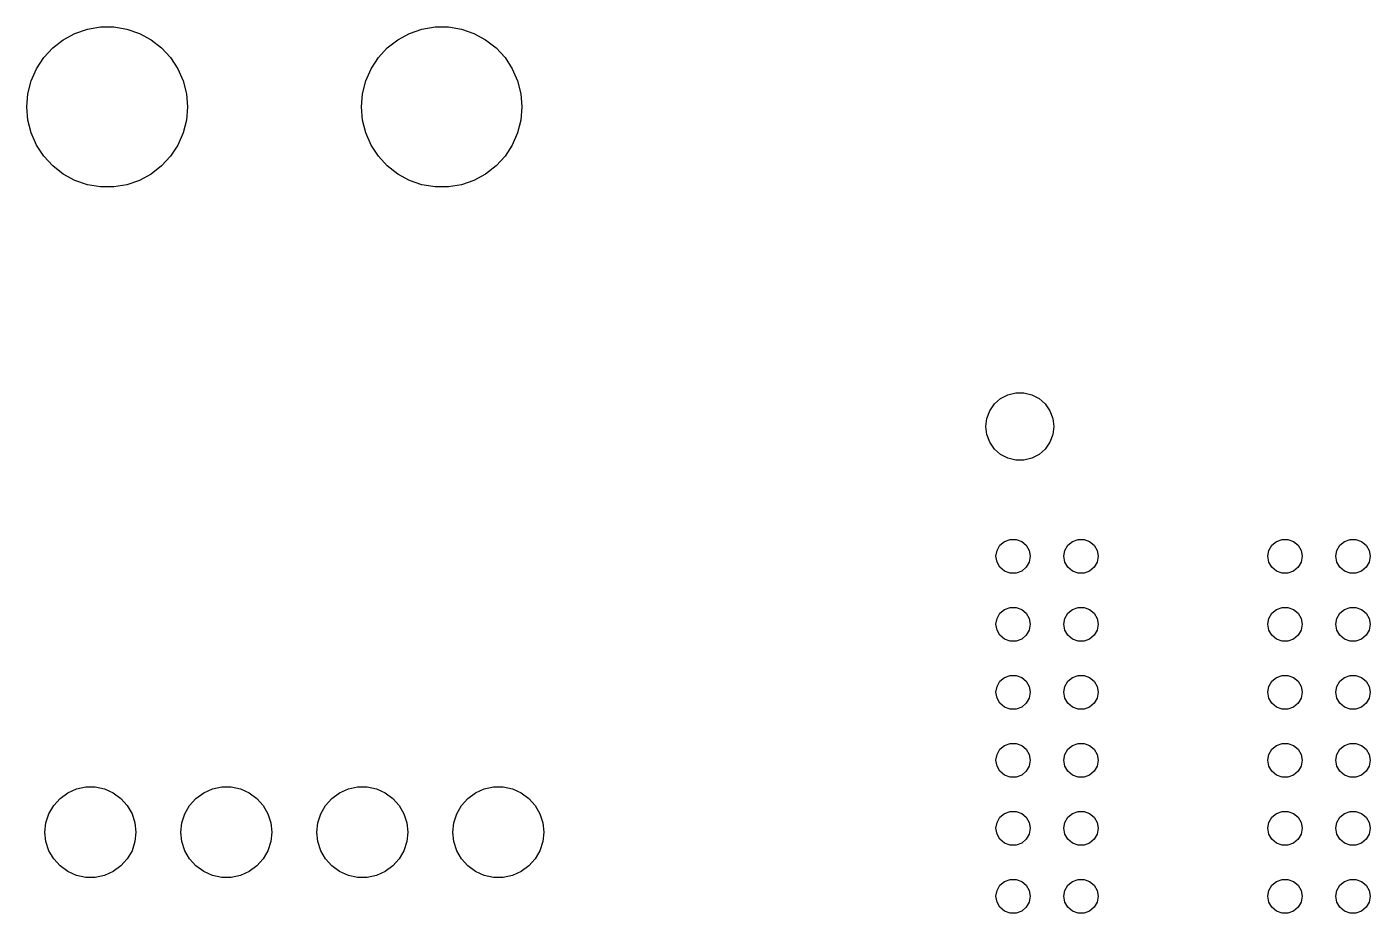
# Model space of a CAD drawing. Extents: x 5.02 to 9.39, y -6.22 to -0.81.
# Drawn here: x 8.299 to 9.287, y -4.18 to -3.528 of the extents above; entities that cross this region are included whole.
import ezdxf

# ---------------------------------------------------------------- set-up
doc = ezdxf.new("R2010")
doc.units = 0
doc.header["$MEASUREMENT"] = 0
doc.layers.add('BLACK', color=7, linetype='CONTINUOUS')

msp = doc.modelspace()

# ---------------------------------------------------------------- linework, layer by layer
at = {"layer": 'BLACK', "linetype": 'CONTINUOUS'}
for p, q in [((8.32597, -3.53718), (8.33455, -3.53253)), ((8.33455, -3.53253), (8.34377, -3.52937)), ((8.34377, -3.52937), (8.35339, -3.52776)), ((8.35339, -3.52776), (8.36314, -3.52776)), ((8.36314, -3.52776), (8.37276, -3.52937)), ((8.37276, -3.52937), (8.38199, -3.53253)), ((8.38199, -3.53253), (8.39057, -3.53718)), ((8.57203, -3.53718), (8.58061, -3.53253)), ((8.58061, -3.53253), (8.58983, -3.52937)), ((8.58983, -3.52937), (8.59945, -3.52776)), ((8.59945, -3.52776), (8.60921, -3.52776)), ((8.60921, -3.52776), (8.61883, -3.52937)), ((8.61883, -3.52937), (8.62805, -3.53253)), ((8.62805, -3.53253), (8.63663, -3.53718)), ((8.31166, -3.55034), (8.31827, -3.54317)), ((8.31827, -3.54317), (8.32597, -3.53718)), ((8.39057, -3.53718), (8.39826, -3.54317)), ((8.39826, -3.54317), (8.40487, -3.55034)), ((8.55773, -3.55034), (8.56433, -3.54317)), ((8.56433, -3.54317), (8.57203, -3.53718)), ((8.63663, -3.53718), (8.64433, -3.54317)), ((8.64433, -3.54317), (8.65093, -3.55034)), ((8.30633, -3.55851), (8.31166, -3.55034)), ((8.40487, -3.55034), (8.41021, -3.55851)), ((8.55239, -3.55851), (8.55773, -3.55034)), ((8.65093, -3.55034), (8.65627, -3.55851)), ((8.30241, -3.56744), (8.30633, -3.55851)), ((8.41021, -3.55851), (8.41412, -3.56744)), ((8.54848, -3.56744), (8.55239, -3.55851)), ((8.65627, -3.55851), (8.66019, -3.56744)), ((8.30002, -3.57689), (8.30241, -3.56744)), ((8.41412, -3.56744), (8.41652, -3.57689)), ((8.54608, -3.57689), (8.54848, -3.56744)), ((8.66019, -3.56744), (8.66258, -3.57689)), ((8.29921, -3.58661), (8.30002, -3.57689)), ((8.41652, -3.57689), (8.41732, -3.58661)), ((8.54528, -3.58661), (8.54608, -3.57689)), ((8.66258, -3.57689), (8.66339, -3.58661)), ((8.30002, -3.59633), (8.29921, -3.58661)), ((8.41732, -3.58661), (8.41652, -3.59633)), ((8.54608, -3.59633), (8.54528, -3.58661)), ((8.66339, -3.58661), (8.66258, -3.59633)), ((8.30241, -3.60579), (8.30002, -3.59633)), ((8.30633, -3.61472), (8.30241, -3.60579)), ((8.41412, -3.60579), (8.41021, -3.61472)), ((8.41652, -3.59633), (8.41412, -3.60579)), ((8.54848, -3.60579), (8.54608, -3.59633)), ((8.55239, -3.61472), (8.54848, -3.60579)), ((8.66019, -3.60579), (8.65627, -3.61472)), ((8.66258, -3.59633), (8.66019, -3.60579)), ((8.31166, -3.62289), (8.30633, -3.61472)), ((8.41021, -3.61472), (8.40487, -3.62289)), ((8.55773, -3.62289), (8.55239, -3.61472)), ((8.65627, -3.61472), (8.65093, -3.62289)), ((8.31827, -3.63006), (8.31166, -3.62289)), ((8.40487, -3.62289), (8.39826, -3.63006)), ((8.56433, -3.63006), (8.55773, -3.62289)), ((8.65093, -3.62289), (8.64433, -3.63006)), ((8.32597, -3.63605), (8.31827, -3.63006)), ((8.39826, -3.63006), (8.39057, -3.63605)), ((8.57203, -3.63605), (8.56433, -3.63006)), ((8.64433, -3.63006), (8.63663, -3.63605)), ((8.33455, -3.6407), (8.32597, -3.63605)), ((8.34377, -3.64386), (8.33455, -3.6407)), ((8.35339, -3.64547), (8.34377, -3.64386)), ((8.36314, -3.64547), (8.35339, -3.64547)), ((8.37276, -3.64386), (8.36314, -3.64547)), ((8.38199, -3.6407), (8.37276, -3.64386)), ((8.39057, -3.63605), (8.38199, -3.6407)), ((8.58061, -3.6407), (8.57203, -3.63605)), ((8.58983, -3.64386), (8.58061, -3.6407)), ((8.59945, -3.64547), (8.58983, -3.64386)), ((8.60921, -3.64547), (8.59945, -3.64547)), ((8.61883, -3.64386), (8.60921, -3.64547)), ((8.62805, -3.6407), (8.61883, -3.64386)), ((8.63663, -3.63605), (8.62805, -3.6407)), ((9.01081, -3.80508), (9.01533, -3.80108)), ((9.01533, -3.80108), (9.02066, -3.79828)), ((9.02066, -3.79828), (9.02651, -3.79684)), ((9.02651, -3.79684), (9.03254, -3.79684)), ((9.03254, -3.79684), (9.03839, -3.79828)), ((9.03839, -3.79828), (9.04373, -3.80108)), ((9.04373, -3.80108), (9.04824, -3.80508)), ((9.00525, -3.81567), (9.00739, -3.81004)), ((9.00739, -3.81004), (9.01081, -3.80508)), ((9.04824, -3.80508), (9.05166, -3.81004)), ((9.05166, -3.81004), (9.0538, -3.81567)), ((9.00453, -3.82165), (9.00525, -3.81567)), ((9.00525, -3.82764), (9.00453, -3.82165)), ((9.0538, -3.81567), (9.05453, -3.82165)), ((9.05453, -3.82165), (9.0538, -3.82764)), ((9.00739, -3.83327), (9.00525, -3.82764)), ((9.01081, -3.83823), (9.00739, -3.83327)), ((9.05166, -3.83327), (9.04824, -3.83823)), ((9.0538, -3.82764), (9.05166, -3.83327)), ((9.01533, -3.84223), (9.01081, -3.83823)), ((9.02066, -3.84503), (9.01533, -3.84223)), ((9.04373, -3.84223), (9.03839, -3.84503)), ((9.04824, -3.83823), (9.04373, -3.84223)), ((9.02651, -3.84647), (9.02066, -3.84503)), ((9.03254, -3.84647), (9.02651, -3.84647)), ((9.03839, -3.84503), (9.03254, -3.84647)), ((9.01277, -3.91282), (9.01496, -3.90903)), ((9.01496, -3.90903), (9.01831, -3.90622)), ((9.01831, -3.90622), (9.02242, -3.90472)), ((9.02242, -3.90472), (9.02679, -3.90472)), ((9.02679, -3.90472), (9.03091, -3.90622)), ((9.03091, -3.90622), (9.03426, -3.90903)), ((9.03426, -3.90903), (9.03644, -3.91282)), ((9.06277, -3.91282), (9.06496, -3.90903)), ((9.06496, -3.90903), (9.06831, -3.90622)), ((9.06831, -3.90622), (9.07242, -3.90472)), ((9.07242, -3.90472), (9.07679, -3.90472)), ((9.07679, -3.90472), (9.08091, -3.90622)), ((9.08091, -3.90622), (9.08426, -3.90903)), ((9.08426, -3.90903), (9.08644, -3.91282)), ((9.21277, -3.91282), (9.21496, -3.90903)), ((9.21496, -3.90903), (9.21831, -3.90622)), ((9.21831, -3.90622), (9.22242, -3.90472)), ((9.22242, -3.90472), (9.22679, -3.90472)), ((9.22679, -3.90472), (9.23091, -3.90622)), ((9.23091, -3.90622), (9.23426, -3.90903)), ((9.23426, -3.90903), (9.23644, -3.91282)), ((9.26277, -3.91282), (9.26496, -3.90903)), ((9.26496, -3.90903), (9.26831, -3.90622)), ((9.26831, -3.90622), (9.27242, -3.90472)), ((9.27242, -3.90472), (9.27679, -3.90472)), ((9.27679, -3.90472), (9.28091, -3.90622)), ((9.28091, -3.90622), (9.28426, -3.90903)), ((9.28426, -3.90903), (9.28644, -3.91282)), ((9.01201, -3.91713), (9.01277, -3.91282)), ((9.01277, -3.92143), (9.01201, -3.91713)), ((9.01496, -3.92522), (9.01277, -3.92143)), ((9.03644, -3.92143), (9.03426, -3.92522)), ((9.03644, -3.91282), (9.0372, -3.91713)), ((9.0372, -3.91713), (9.03644, -3.92143)), ((9.06201, -3.91713), (9.06277, -3.91282)), ((9.06277, -3.92143), (9.06201, -3.91713)), ((9.06496, -3.92522), (9.06277, -3.92143)), ((9.08644, -3.92143), (9.08426, -3.92522)), ((9.08644, -3.91282), (9.0872, -3.91713)), ((9.0872, -3.91713), (9.08644, -3.92143)), ((9.21201, -3.91713), (9.21277, -3.91282)), ((9.21277, -3.92143), (9.21201, -3.91713)), ((9.21496, -3.92522), (9.21277, -3.92143)), ((9.23644, -3.92143), (9.23426, -3.92522)), ((9.23644, -3.91282), (9.2372, -3.91713)), ((9.2372, -3.91713), (9.23644, -3.92143)), ((9.26201, -3.91713), (9.26277, -3.91282)), ((9.26277, -3.92143), (9.26201, -3.91713)), ((9.26496, -3.92522), (9.26277, -3.92143)), ((9.28644, -3.92143), (9.28426, -3.92522)), ((9.28644, -3.91282), (9.2872, -3.91713)), ((9.2872, -3.91713), (9.28644, -3.92143)), ((9.01831, -3.92804), (9.01496, -3.92522)), ((9.02242, -3.92953), (9.01831, -3.92804)), ((9.02679, -3.92953), (9.02242, -3.92953)), ((9.03091, -3.92804), (9.02679, -3.92953)), ((9.03426, -3.92522), (9.03091, -3.92804)), ((9.06831, -3.92804), (9.06496, -3.92522)), ((9.07242, -3.92953), (9.06831, -3.92804)), ((9.07679, -3.92953), (9.07242, -3.92953)), ((9.08091, -3.92804), (9.07679, -3.92953)), ((9.08426, -3.92522), (9.08091, -3.92804)), ((9.21831, -3.92804), (9.21496, -3.92522)), ((9.22242, -3.92953), (9.21831, -3.92804)), ((9.22679, -3.92953), (9.22242, -3.92953)), ((9.23091, -3.92804), (9.22679, -3.92953)), ((9.23426, -3.92522), (9.23091, -3.92804)), ((9.26831, -3.92804), (9.26496, -3.92522)), ((9.27242, -3.92953), (9.26831, -3.92804)), ((9.27679, -3.92953), (9.27242, -3.92953)), ((9.28091, -3.92804), (9.27679, -3.92953)), ((9.28426, -3.92522), (9.28091, -3.92804)), ((9.01277, -3.96282), (9.01496, -3.95903)), ((9.01496, -3.95903), (9.01831, -3.95622)), ((9.01831, -3.95622), (9.02242, -3.95472)), ((9.02242, -3.95472), (9.02679, -3.95472)), ((9.02679, -3.95472), (9.03091, -3.95622)), ((9.03091, -3.95622), (9.03426, -3.95903)), ((9.03426, -3.95903), (9.03644, -3.96282)), ((9.06277, -3.96282), (9.06496, -3.95903)), ((9.06496, -3.95903), (9.06831, -3.95622)), ((9.06831, -3.95622), (9.07242, -3.95472)), ((9.07242, -3.95472), (9.07679, -3.95472)), ((9.07679, -3.95472), (9.08091, -3.95622)), ((9.08091, -3.95622), (9.08426, -3.95903)), ((9.08426, -3.95903), (9.08644, -3.96282)), ((9.21277, -3.96282), (9.21496, -3.95903)), ((9.21496, -3.95903), (9.21831, -3.95622)), ((9.21831, -3.95622), (9.22242, -3.95472)), ((9.22242, -3.95472), (9.22679, -3.95472)), ((9.22679, -3.95472), (9.23091, -3.95622)), ((9.23091, -3.95622), (9.23426, -3.95903)), ((9.23426, -3.95903), (9.23644, -3.96282)), ((9.26277, -3.96282), (9.26496, -3.95903)), ((9.26496, -3.95903), (9.26831, -3.95622)), ((9.26831, -3.95622), (9.27242, -3.95472)), ((9.27242, -3.95472), (9.27679, -3.95472)), ((9.27679, -3.95472), (9.28091, -3.95622)), ((9.28091, -3.95622), (9.28426, -3.95903)), ((9.28426, -3.95903), (9.28644, -3.96282)), ((9.01201, -3.96713), (9.01277, -3.96282)), ((9.01277, -3.97143), (9.01201, -3.96713)), ((9.01496, -3.97522), (9.01277, -3.97143)), ((9.03644, -3.97143), (9.03426, -3.97522)), ((9.03644, -3.96282), (9.0372, -3.96713)), ((9.0372, -3.96713), (9.03644, -3.97143)), ((9.06201, -3.96713), (9.06277, -3.96282)), ((9.06277, -3.97143), (9.06201, -3.96713)), ((9.06496, -3.97522), (9.06277, -3.97143)), ((9.08644, -3.97143), (9.08426, -3.97522)), ((9.08644, -3.96282), (9.0872, -3.96713)), ((9.0872, -3.96713), (9.08644, -3.97143)), ((9.21201, -3.96713), (9.21277, -3.96282)), ((9.21277, -3.97143), (9.21201, -3.96713)), ((9.21496, -3.97522), (9.21277, -3.97143)), ((9.23644, -3.97143), (9.23426, -3.97522)), ((9.23644, -3.96282), (9.2372, -3.96713)), ((9.2372, -3.96713), (9.23644, -3.97143)), ((9.26201, -3.96713), (9.26277, -3.96282)), ((9.26277, -3.97143), (9.26201, -3.96713)), ((9.26496, -3.97522), (9.26277, -3.97143)), ((9.28644, -3.97143), (9.28426, -3.97522)), ((9.28644, -3.96282), (9.2872, -3.96713)), ((9.2872, -3.96713), (9.28644, -3.97143)), ((9.01831, -3.97804), (9.01496, -3.97522)), ((9.02242, -3.97953), (9.01831, -3.97804)), ((9.02679, -3.97953), (9.02242, -3.97953)), ((9.03091, -3.97804), (9.02679, -3.97953)), ((9.03426, -3.97522), (9.03091, -3.97804)), ((9.06831, -3.97804), (9.06496, -3.97522)), ((9.07242, -3.97953), (9.06831, -3.97804)), ((9.07679, -3.97953), (9.07242, -3.97953)), ((9.08091, -3.97804), (9.07679, -3.97953)), ((9.08426, -3.97522), (9.08091, -3.97804)), ((9.21831, -3.97804), (9.21496, -3.97522)), ((9.22242, -3.97953), (9.21831, -3.97804)), ((9.22679, -3.97953), (9.22242, -3.97953)), ((9.23091, -3.97804), (9.22679, -3.97953)), ((9.23426, -3.97522), (9.23091, -3.97804)), ((9.26831, -3.97804), (9.26496, -3.97522)), ((9.27242, -3.97953), (9.26831, -3.97804)), ((9.27679, -3.97953), (9.27242, -3.97953)), ((9.28091, -3.97804), (9.27679, -3.97953)), ((9.28426, -3.97522), (9.28091, -3.97804)), ((9.01277, -4.01282), (9.01496, -4.00903)), ((9.01496, -4.00903), (9.01831, -4.00622)), ((9.01831, -4.00622), (9.02242, -4.00472)), ((9.02242, -4.00472), (9.02679, -4.00472)), ((9.02679, -4.00472), (9.03091, -4.00622)), ((9.03091, -4.00622), (9.03426, -4.00903)), ((9.03426, -4.00903), (9.03644, -4.01282)), ((9.06277, -4.01282), (9.06496, -4.00903)), ((9.06496, -4.00903), (9.06831, -4.00622)), ((9.06831, -4.00622), (9.07242, -4.00472)), ((9.07242, -4.00472), (9.07679, -4.00472)), ((9.07679, -4.00472), (9.08091, -4.00622)), ((9.08091, -4.00622), (9.08426, -4.00903)), ((9.08426, -4.00903), (9.08644, -4.01282)), ((9.21277, -4.01282), (9.21496, -4.00903)), ((9.21496, -4.00903), (9.21831, -4.00622)), ((9.21831, -4.00622), (9.22242, -4.00472)), ((9.22242, -4.00472), (9.22679, -4.00472)), ((9.22679, -4.00472), (9.23091, -4.00622)), ((9.23091, -4.00622), (9.23426, -4.00903)), ((9.23426, -4.00903), (9.23644, -4.01282)), ((9.26277, -4.01282), (9.26496, -4.00903)), ((9.26496, -4.00903), (9.26831, -4.00622)), ((9.26831, -4.00622), (9.27242, -4.00472)), ((9.27242, -4.00472), (9.27679, -4.00472)), ((9.27679, -4.00472), (9.28091, -4.00622)), ((9.28091, -4.00622), (9.28426, -4.00903)), ((9.28426, -4.00903), (9.28644, -4.01282)), ((9.01201, -4.01713), (9.01277, -4.01282)), ((9.01277, -4.02143), (9.01201, -4.01713)), ((9.03644, -4.01282), (9.0372, -4.01713)), ((9.0372, -4.01713), (9.03644, -4.02143)), ((9.06201, -4.01713), (9.06277, -4.01282)), ((9.06277, -4.02143), (9.06201, -4.01713)), ((9.08644, -4.01282), (9.0872, -4.01713)), ((9.0872, -4.01713), (9.08644, -4.02143)), ((9.21201, -4.01713), (9.21277, -4.01282)), ((9.21277, -4.02143), (9.21201, -4.01713)), ((9.23644, -4.01282), (9.2372, -4.01713)), ((9.2372, -4.01713), (9.23644, -4.02143)), ((9.26201, -4.01713), (9.26277, -4.01282)), ((9.26277, -4.02143), (9.26201, -4.01713)), ((9.28644, -4.01282), (9.2872, -4.01713)), ((9.2872, -4.01713), (9.28644, -4.02143)), ((9.01496, -4.02522), (9.01277, -4.02143)), ((9.01831, -4.02804), (9.01496, -4.02522)), ((9.02242, -4.02953), (9.01831, -4.02804)), ((9.02679, -4.02953), (9.02242, -4.02953)), ((9.03091, -4.02804), (9.02679, -4.02953)), ((9.03426, -4.02522), (9.03091, -4.02804)), ((9.03644, -4.02143), (9.03426, -4.02522)), ((9.06496, -4.02522), (9.06277, -4.02143)), ((9.06831, -4.02804), (9.06496, -4.02522)), ((9.07242, -4.02953), (9.06831, -4.02804)), ((9.07679, -4.02953), (9.07242, -4.02953)), ((9.08091, -4.02804), (9.07679, -4.02953)), ((9.08426, -4.02522), (9.08091, -4.02804)), ((9.08644, -4.02143), (9.08426, -4.02522)), ((9.21496, -4.02522), (9.21277, -4.02143)), ((9.21831, -4.02804), (9.21496, -4.02522)), ((9.22242, -4.02953), (9.21831, -4.02804)), ((9.22679, -4.02953), (9.22242, -4.02953)), ((9.23091, -4.02804), (9.22679, -4.02953)), ((9.23426, -4.02522), (9.23091, -4.02804)), ((9.23644, -4.02143), (9.23426, -4.02522)), ((9.26496, -4.02522), (9.26277, -4.02143)), ((9.26831, -4.02804), (9.26496, -4.02522)), ((9.27242, -4.02953), (9.26831, -4.02804)), ((9.27679, -4.02953), (9.27242, -4.02953)), ((9.28091, -4.02804), (9.27679, -4.02953)), ((9.28426, -4.02522), (9.28091, -4.02804)), ((9.28644, -4.02143), (9.28426, -4.02522)), ((9.01277, -4.06282), (9.01496, -4.05903)), ((9.01496, -4.05903), (9.01831, -4.05622)), ((9.01831, -4.05622), (9.02242, -4.05472)), ((9.02242, -4.05472), (9.02679, -4.05472)), ((9.02679, -4.05472), (9.03091, -4.05622)), ((9.03091, -4.05622), (9.03426, -4.05903)), ((9.03426, -4.05903), (9.03644, -4.06282)), ((9.06277, -4.06282), (9.06496, -4.05903)), ((9.06496, -4.05903), (9.06831, -4.05622)), ((9.06831, -4.05622), (9.07242, -4.05472)), ((9.07242, -4.05472), (9.07679, -4.05472)), ((9.07679, -4.05472), (9.08091, -4.05622)), ((9.08091, -4.05622), (9.08426, -4.05903)), ((9.08426, -4.05903), (9.08644, -4.06282)), ((9.21277, -4.06282), (9.21496, -4.05903)), ((9.21496, -4.05903), (9.21831, -4.05622)), ((9.21831, -4.05622), (9.22242, -4.05472)), ((9.22242, -4.05472), (9.22679, -4.05472)), ((9.22679, -4.05472), (9.23091, -4.05622)), ((9.23091, -4.05622), (9.23426, -4.05903)), ((9.23426, -4.05903), (9.23644, -4.06282)), ((9.26277, -4.06282), (9.26496, -4.05903)), ((9.26496, -4.05903), (9.26831, -4.05622)), ((9.26831, -4.05622), (9.27242, -4.05472)), ((9.27242, -4.05472), (9.27679, -4.05472)), ((9.27679, -4.05472), (9.28091, -4.05622)), ((9.28091, -4.05622), (9.28426, -4.05903)), ((9.28426, -4.05903), (9.28644, -4.06282)), ((9.01201, -4.06713), (9.01277, -4.06282)), ((9.01277, -4.07143), (9.01201, -4.06713)), ((9.03644, -4.06282), (9.0372, -4.06713)), ((9.0372, -4.06713), (9.03644, -4.07143)), ((9.06201, -4.06713), (9.06277, -4.06282)), ((9.06277, -4.07143), (9.06201, -4.06713)), ((9.08644, -4.06282), (9.0872, -4.06713)), ((9.0872, -4.06713), (9.08644, -4.07143)), ((9.21201, -4.06713), (9.21277, -4.06282)), ((9.21277, -4.07143), (9.21201, -4.06713)), ((9.23644, -4.06282), (9.2372, -4.06713)), ((9.2372, -4.06713), (9.23644, -4.07143)), ((9.26201, -4.06713), (9.26277, -4.06282)), ((9.26277, -4.07143), (9.26201, -4.06713)), ((9.28644, -4.06282), (9.2872, -4.06713)), ((9.2872, -4.06713), (9.28644, -4.07143)), ((9.01496, -4.07522), (9.01277, -4.07143)), ((9.01831, -4.07804), (9.01496, -4.07522)), ((9.02242, -4.07953), (9.01831, -4.07804)), ((9.02679, -4.07953), (9.02242, -4.07953)), ((9.03091, -4.07804), (9.02679, -4.07953)), ((9.03426, -4.07522), (9.03091, -4.07804)), ((9.03644, -4.07143), (9.03426, -4.07522)), ((9.06496, -4.07522), (9.06277, -4.07143)), ((9.06831, -4.07804), (9.06496, -4.07522)), ((9.07242, -4.07953), (9.06831, -4.07804)), ((9.07679, -4.07953), (9.07242, -4.07953)), ((9.08091, -4.07804), (9.07679, -4.07953)), ((9.08426, -4.07522), (9.08091, -4.07804)), ((9.08644, -4.07143), (9.08426, -4.07522)), ((9.21496, -4.07522), (9.21277, -4.07143)), ((9.21831, -4.07804), (9.21496, -4.07522)), ((9.22242, -4.07953), (9.21831, -4.07804)), ((9.22679, -4.07953), (9.22242, -4.07953)), ((9.23091, -4.07804), (9.22679, -4.07953)), ((9.23426, -4.07522), (9.23091, -4.07804)), ((9.23644, -4.07143), (9.23426, -4.07522)), ((9.26496, -4.07522), (9.26277, -4.07143)), ((9.26831, -4.07804), (9.26496, -4.07522)), ((9.27242, -4.07953), (9.26831, -4.07804)), ((9.27679, -4.07953), (9.27242, -4.07953)), ((9.28091, -4.07804), (9.27679, -4.07953)), ((9.28426, -4.07522), (9.28091, -4.07804)), ((9.28644, -4.07143), (9.28426, -4.07522)), ((8.32927, -4.09102), (8.33566, -4.08817)), ((8.33566, -4.08817), (8.3425, -4.08672)), ((8.3425, -4.08672), (8.3495, -4.08672)), ((8.3495, -4.08672), (8.35634, -4.08817)), ((8.35634, -4.08817), (8.36273, -4.09102)), ((8.42927, -4.09102), (8.43566, -4.08817)), ((8.43566, -4.08817), (8.4425, -4.08672)), ((8.4425, -4.08672), (8.4495, -4.08672)), ((8.4495, -4.08672), (8.45634, -4.08817)), ((8.45634, -4.08817), (8.46273, -4.09102)), ((8.52927, -4.09102), (8.53566, -4.08817)), ((8.53566, -4.08817), (8.5425, -4.08672)), ((8.5425, -4.08672), (8.5495, -4.08672)), ((8.5495, -4.08672), (8.55634, -4.08817)), ((8.55634, -4.08817), (8.56273, -4.09102)), ((8.62927, -4.09102), (8.63566, -4.08817)), ((8.63566, -4.08817), (8.6425, -4.08672)), ((8.6425, -4.08672), (8.6495, -4.08672)), ((8.6495, -4.08672), (8.65634, -4.08817)), ((8.65634, -4.08817), (8.66273, -4.09102)), ((8.31893, -4.10033), (8.32361, -4.09513)), ((8.32361, -4.09513), (8.32927, -4.09102)), ((8.36273, -4.09102), (8.36839, -4.09513)), ((8.36839, -4.09513), (8.37307, -4.10033)), ((8.41893, -4.10033), (8.42361, -4.09513)), ((8.42361, -4.09513), (8.42927, -4.09102)), ((8.46273, -4.09102), (8.46839, -4.09513)), ((8.46839, -4.09513), (8.47307, -4.10033)), ((8.51893, -4.10033), (8.52361, -4.09513)), ((8.52361, -4.09513), (8.52927, -4.09102)), ((8.56273, -4.09102), (8.56839, -4.09513)), ((8.56839, -4.09513), (8.57307, -4.10033)), ((8.61893, -4.10033), (8.62361, -4.09513)), ((8.62361, -4.09513), (8.62927, -4.09102)), ((8.66273, -4.09102), (8.66839, -4.09513)), ((8.66839, -4.09513), (8.67307, -4.10033)), ((8.31327, -4.11304), (8.31543, -4.10639)), ((8.31543, -4.10639), (8.31893, -4.10033)), ((8.37307, -4.10033), (8.37657, -4.10639)), ((8.37657, -4.10639), (8.37873, -4.11304)), ((8.41327, -4.11304), (8.41543, -4.10639)), ((8.41543, -4.10639), (8.41893, -4.10033)), ((8.47307, -4.10033), (8.47657, -4.10639)), ((8.47657, -4.10639), (8.47873, -4.11304)), ((8.51327, -4.11304), (8.51543, -4.10639)), ((8.51543, -4.10639), (8.51893, -4.10033)), ((8.57307, -4.10033), (8.57657, -4.10639)), ((8.57657, -4.10639), (8.57873, -4.11304)), ((8.61327, -4.11304), (8.61543, -4.10639)), ((8.61543, -4.10639), (8.61893, -4.10033)), ((8.67307, -4.10033), (8.67657, -4.10639)), ((8.67657, -4.10639), (8.67873, -4.11304)), ((9.01277, -4.11282), (9.01496, -4.10903)), ((9.01496, -4.10903), (9.01831, -4.10622)), ((9.01831, -4.10622), (9.02242, -4.10472)), ((9.02242, -4.10472), (9.02679, -4.10472)), ((9.02679, -4.10472), (9.03091, -4.10622)), ((9.03091, -4.10622), (9.03426, -4.10903)), ((9.03426, -4.10903), (9.03644, -4.11282)), ((9.06277, -4.11282), (9.06496, -4.10903)), ((9.06496, -4.10903), (9.06831, -4.10622)), ((9.06831, -4.10622), (9.07242, -4.10472)), ((9.07242, -4.10472), (9.07679, -4.10472)), ((9.07679, -4.10472), (9.08091, -4.10622)), ((9.08091, -4.10622), (9.08426, -4.10903)), ((9.08426, -4.10903), (9.08644, -4.11282)), ((9.21277, -4.11282), (9.21496, -4.10903)), ((9.21496, -4.10903), (9.21831, -4.10622)), ((9.21831, -4.10622), (9.22242, -4.10472)), ((9.22242, -4.10472), (9.22679, -4.10472)), ((9.22679, -4.10472), (9.23091, -4.10622)), ((9.23091, -4.10622), (9.23426, -4.10903)), ((9.23426, -4.10903), (9.23644, -4.11282)), ((9.26277, -4.11282), (9.26496, -4.10903)), ((9.26496, -4.10903), (9.26831, -4.10622)), ((9.26831, -4.10622), (9.27242, -4.10472)), ((9.27242, -4.10472), (9.27679, -4.10472)), ((9.27679, -4.10472), (9.28091, -4.10622)), ((9.28091, -4.10622), (9.28426, -4.10903)), ((9.28426, -4.10903), (9.28644, -4.11282)), ((8.31254, -4.12), (8.31327, -4.11304)), ((8.37873, -4.11304), (8.37946, -4.12)), ((8.41254, -4.12), (8.41327, -4.11304)), ((8.47873, -4.11304), (8.47946, -4.12)), ((8.51254, -4.12), (8.51327, -4.11304)), ((8.57873, -4.11304), (8.57946, -4.12)), ((8.61254, -4.12), (8.61327, -4.11304)), ((8.67873, -4.11304), (8.67946, -4.12)), ((9.01201, -4.11713), (9.01277, -4.11282)), ((9.01277, -4.12143), (9.01201, -4.11713)), ((9.03644, -4.11282), (9.0372, -4.11713)), ((9.0372, -4.11713), (9.03644, -4.12143)), ((9.06201, -4.11713), (9.06277, -4.11282)), ((9.06277, -4.12143), (9.06201, -4.11713)), ((9.08644, -4.11282), (9.0872, -4.11713)), ((9.0872, -4.11713), (9.08644, -4.12143)), ((9.21201, -4.11713), (9.21277, -4.11282)), ((9.21277, -4.12143), (9.21201, -4.11713)), ((9.23644, -4.11282), (9.2372, -4.11713)), ((9.2372, -4.11713), (9.23644, -4.12143)), ((9.26201, -4.11713), (9.26277, -4.11282)), ((9.26277, -4.12143), (9.26201, -4.11713)), ((9.28644, -4.11282), (9.2872, -4.11713)), ((9.2872, -4.11713), (9.28644, -4.12143)), ((8.31327, -4.12696), (8.31254, -4.12)), ((8.31543, -4.13361), (8.31327, -4.12696)), ((8.37873, -4.12696), (8.37657, -4.13361)), ((8.37946, -4.12), (8.37873, -4.12696)), ((8.41327, -4.12696), (8.41254, -4.12)), ((8.41543, -4.13361), (8.41327, -4.12696)), ((8.47873, -4.12696), (8.47657, -4.13361)), ((8.47946, -4.12), (8.47873, -4.12696)), ((8.51327, -4.12696), (8.51254, -4.12)), ((8.51543, -4.13361), (8.51327, -4.12696)), ((8.57873, -4.12696), (8.57657, -4.13361)), ((8.57946, -4.12), (8.57873, -4.12696)), ((8.61327, -4.12696), (8.61254, -4.12)), ((8.61543, -4.13361), (8.61327, -4.12696)), ((8.67873, -4.12696), (8.67657, -4.13361)), ((8.67946, -4.12), (8.67873, -4.12696)), ((9.01496, -4.12522), (9.01277, -4.12143)), ((9.01831, -4.12804), (9.01496, -4.12522)), ((9.02242, -4.12953), (9.01831, -4.12804)), ((9.02679, -4.12953), (9.02242, -4.12953)), ((9.03091, -4.12804), (9.02679, -4.12953)), ((9.03426, -4.12522), (9.03091, -4.12804)), ((9.03644, -4.12143), (9.03426, -4.12522)), ((9.06496, -4.12522), (9.06277, -4.12143)), ((9.06831, -4.12804), (9.06496, -4.12522)), ((9.07242, -4.12953), (9.06831, -4.12804)), ((9.07679, -4.12953), (9.07242, -4.12953)), ((9.08091, -4.12804), (9.07679, -4.12953)), ((9.08426, -4.12522), (9.08091, -4.12804)), ((9.08644, -4.12143), (9.08426, -4.12522)), ((9.21496, -4.12522), (9.21277, -4.12143)), ((9.21831, -4.12804), (9.21496, -4.12522)), ((9.22242, -4.12953), (9.21831, -4.12804)), ((9.22679, -4.12953), (9.22242, -4.12953)), ((9.23091, -4.12804), (9.22679, -4.12953)), ((9.23426, -4.12522), (9.23091, -4.12804)), ((9.23644, -4.12143), (9.23426, -4.12522)), ((9.26496, -4.12522), (9.26277, -4.12143)), ((9.26831, -4.12804), (9.26496, -4.12522)), ((9.27242, -4.12953), (9.26831, -4.12804)), ((9.27679, -4.12953), (9.27242, -4.12953)), ((9.28091, -4.12804), (9.27679, -4.12953)), ((9.28426, -4.12522), (9.28091, -4.12804)), ((9.28644, -4.12143), (9.28426, -4.12522)), ((8.31893, -4.13967), (8.31543, -4.13361)), ((8.32361, -4.14487), (8.31893, -4.13967)), ((8.37307, -4.13967), (8.36839, -4.14487)), ((8.37657, -4.13361), (8.37307, -4.13967)), ((8.41893, -4.13967), (8.41543, -4.13361)), ((8.42361, -4.14487), (8.41893, -4.13967)), ((8.47307, -4.13967), (8.46839, -4.14487)), ((8.47657, -4.13361), (8.47307, -4.13967)), ((8.51893, -4.13967), (8.51543, -4.13361)), ((8.52361, -4.14487), (8.51893, -4.13967)), ((8.57307, -4.13967), (8.56839, -4.14487)), ((8.57657, -4.13361), (8.57307, -4.13967)), ((8.61893, -4.13967), (8.61543, -4.13361)), ((8.62361, -4.14487), (8.61893, -4.13967)), ((8.67307, -4.13967), (8.66839, -4.14487)), ((8.67657, -4.13361), (8.67307, -4.13967)), ((8.32927, -4.14898), (8.32361, -4.14487)), ((8.33566, -4.15183), (8.32927, -4.14898)), ((8.36273, -4.14898), (8.35634, -4.15183)), ((8.36839, -4.14487), (8.36273, -4.14898)), ((8.42927, -4.14898), (8.42361, -4.14487)), ((8.43566, -4.15183), (8.42927, -4.14898)), ((8.46273, -4.14898), (8.45634, -4.15183)), ((8.46839, -4.14487), (8.46273, -4.14898)), ((8.52927, -4.14898), (8.52361, -4.14487)), ((8.53566, -4.15183), (8.52927, -4.14898)), ((8.56273, -4.14898), (8.55634, -4.15183)), ((8.56839, -4.14487), (8.56273, -4.14898)), ((8.62927, -4.14898), (8.62361, -4.14487)), ((8.63566, -4.15183), (8.62927, -4.14898)), ((8.66273, -4.14898), (8.65634, -4.15183)), ((8.66839, -4.14487), (8.66273, -4.14898)), ((8.3425, -4.15328), (8.33566, -4.15183)), ((8.3495, -4.15328), (8.3425, -4.15328)), ((8.35634, -4.15183), (8.3495, -4.15328)), ((8.4425, -4.15328), (8.43566, -4.15183)), ((8.4495, -4.15328), (8.4425, -4.15328)), ((8.45634, -4.15183), (8.4495, -4.15328)), ((8.5425, -4.15328), (8.53566, -4.15183)), ((8.5495, -4.15328), (8.5425, -4.15328)), ((8.55634, -4.15183), (8.5495, -4.15328)), ((8.6425, -4.15328), (8.63566, -4.15183)), ((8.6495, -4.15328), (8.6425, -4.15328)), ((8.65634, -4.15183), (8.6495, -4.15328)), ((9.01277, -4.16282), (9.01496, -4.15903)), ((9.01496, -4.15903), (9.01831, -4.15622)), ((9.01831, -4.15622), (9.02242, -4.15472)), ((9.02242, -4.15472), (9.02679, -4.15472)), ((9.02679, -4.15472), (9.03091, -4.15622)), ((9.03091, -4.15622), (9.03426, -4.15903)), ((9.03426, -4.15903), (9.03644, -4.16282)), ((9.06277, -4.16282), (9.06496, -4.15903)), ((9.06496, -4.15903), (9.06831, -4.15622)), ((9.06831, -4.15622), (9.07242, -4.15472)), ((9.07242, -4.15472), (9.07679, -4.15472)), ((9.07679, -4.15472), (9.08091, -4.15622)), ((9.08091, -4.15622), (9.08426, -4.15903)), ((9.08426, -4.15903), (9.08644, -4.16282)), ((9.21277, -4.16282), (9.21496, -4.15903)), ((9.21496, -4.15903), (9.21831, -4.15622)), ((9.21831, -4.15622), (9.22242, -4.15472)), ((9.22242, -4.15472), (9.22679, -4.15472)), ((9.22679, -4.15472), (9.23091, -4.15622)), ((9.23091, -4.15622), (9.23426, -4.15903)), ((9.23426, -4.15903), (9.23644, -4.16282)), ((9.26277, -4.16282), (9.26496, -4.15903)), ((9.26496, -4.15903), (9.26831, -4.15622)), ((9.26831, -4.15622), (9.27242, -4.15472)), ((9.27242, -4.15472), (9.27679, -4.15472)), ((9.27679, -4.15472), (9.28091, -4.15622)), ((9.28091, -4.15622), (9.28426, -4.15903)), ((9.28426, -4.15903), (9.28644, -4.16282)), ((9.01201, -4.16713), (9.01277, -4.16282)), ((9.01277, -4.17143), (9.01201, -4.16713)), ((9.03644, -4.16282), (9.0372, -4.16713)), ((9.0372, -4.16713), (9.03644, -4.17143)), ((9.06201, -4.16713), (9.06277, -4.16282)), ((9.06277, -4.17143), (9.06201, -4.16713)), ((9.08644, -4.16282), (9.0872, -4.16713)), ((9.0872, -4.16713), (9.08644, -4.17143)), ((9.21201, -4.16713), (9.21277, -4.16282)), ((9.21277, -4.17143), (9.21201, -4.16713)), ((9.23644, -4.16282), (9.2372, -4.16713)), ((9.2372, -4.16713), (9.23644, -4.17143)), ((9.26201, -4.16713), (9.26277, -4.16282)), ((9.26277, -4.17143), (9.26201, -4.16713)), ((9.28644, -4.16282), (9.2872, -4.16713)), ((9.2872, -4.16713), (9.28644, -4.17143)), ((9.01496, -4.17522), (9.01277, -4.17143)), ((9.01831, -4.17804), (9.01496, -4.17522)), ((9.02242, -4.17953), (9.01831, -4.17804)), ((9.03091, -4.17804), (9.02679, -4.17953)), ((9.03426, -4.17522), (9.03091, -4.17804)), ((9.03644, -4.17143), (9.03426, -4.17522)), ((9.06496, -4.17522), (9.06277, -4.17143)), ((9.06831, -4.17804), (9.06496, -4.17522)), ((9.07242, -4.17953), (9.06831, -4.17804)), ((9.08091, -4.17804), (9.07679, -4.17953)), ((9.08426, -4.17522), (9.08091, -4.17804)), ((9.08644, -4.17143), (9.08426, -4.17522)), ((9.21496, -4.17522), (9.21277, -4.17143)), ((9.21831, -4.17804), (9.21496, -4.17522)), ((9.22242, -4.17953), (9.21831, -4.17804)), ((9.23091, -4.17804), (9.22679, -4.17953)), ((9.23426, -4.17522), (9.23091, -4.17804)), ((9.23644, -4.17143), (9.23426, -4.17522)), ((9.26496, -4.17522), (9.26277, -4.17143)), ((9.26831, -4.17804), (9.26496, -4.17522)), ((9.27242, -4.17953), (9.26831, -4.17804)), ((9.28091, -4.17804), (9.27679, -4.17953)), ((9.28426, -4.17522), (9.28091, -4.17804)), ((9.28644, -4.17143), (9.28426, -4.17522)), ((9.02679, -4.17953), (9.02242, -4.17953)), ((9.07679, -4.17953), (9.07242, -4.17953)), ((9.22679, -4.17953), (9.22242, -4.17953)), ((9.27679, -4.17953), (9.27242, -4.17953))]:
    msp.add_line(p, q, dxfattribs=at)

doc.saveas('drawing.dxf')
